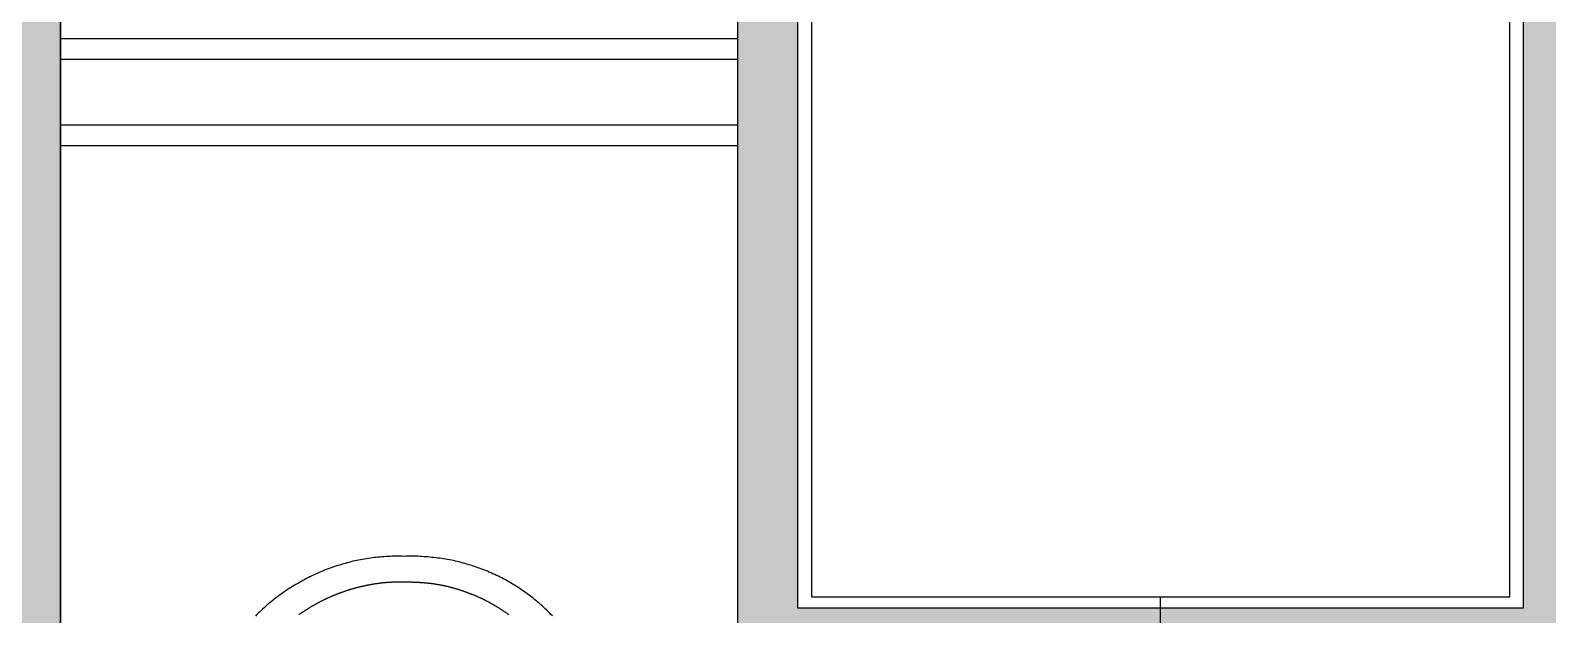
# Model space of a CAD drawing. Header units: millimetres. Extents: x 691 to 18605, y 670 to 10026.
# Drawn here: x 3279 to 3331.8, y 2076 to 2096.3 of the extents above; entities that cross this region are included whole.
import ezdxf

# ---------------------------------------------------------------- set-up
doc = ezdxf.new("R2010")
doc.units = ezdxf.units.MM

# ---------------------------------------------------------------- blocks, each defined once
blk = doc.blocks.new('BORNERA TIERRA')
at = {"true_color": 0x636466}
h = blk.add_hatch(color=251, dxfattribs=at)
h.dxf.hatch_style = 1
h.paths.add_polyline_path([(0, -30.69), (-4.29, -30.69), (-4.29, -22.11), (0, -22.11), (0, -18.606, -0.414214), (-3.756, -14.85, -0.414214), (0, -11.094), (0, -9.451), (-5, -9.451), (-5, -43.349), (0, -43.349), (0, -41.706, -0.414214), (-3.756, -37.95, -0.414214), (0, -34.194)])
h.paths.add_polyline_path([(0, -4.558), (-5, -4.558), (-5, -8.539), (0, -8.539)])
h.paths.add_polyline_path([(0, 0), (-5, 0), (-5, -3.3), (0, -3.3)])
h.paths.add_polyline_path([(0, -44.261), (-5, -44.261), (-5, -48.242), (0, -48.242)])
h.paths.add_polyline_path([(0, -49.5), (-5, -49.5), (-5, -52.8), (0, -52.8)])
h = blk.add_hatch(color=251, dxfattribs=at)
h.dxf.hatch_style = 1
h.paths.add_polyline_path([(5, 0), (0, 0), (0, -3.3), (5, -3.3)])
h.paths.add_polyline_path([(5, -4.558), (0, -4.558), (0, -8.539), (5, -8.539)])
h.paths.add_polyline_path([(5, -9.451), (0, -9.451), (0, -11.094, -0.414214), (3.756, -14.85, -0.414214), (0, -18.606), (0, -22.11), (4.29, -22.11), (4.29, -30.69), (0, -30.69), (0, -34.194, -0.414214), (3.756, -37.95, -0.414214), (0, -41.706), (0, -43.349), (5, -43.349)])
h.paths.add_polyline_path([(5, -44.261), (0, -44.261), (0, -48.242), (5, -48.242)])
h.paths.add_polyline_path([(5, -49.5), (0, -49.5), (0, -52.8), (5, -52.8)])
at = {"color": 250, "linetype": 'Continuous'}
for p, q in [((-5, 0), (-5, -52.8)), ((5, 0), (5, -52.8))]:
    blk.add_line(p, q, dxfattribs=at)
at = {"color": 3, "linetype": 'Continuous'}
for p, q in [((-4.29, -22.11), (-4.29, -30.69)), ((4.29, -30.69), (4.29, -22.11)), ((-4.29, -30.69), (4.29, -30.69))]:
    blk.add_line(p, q, dxfattribs=at)
at = {"color": 253, "linetype": 'Continuous'}
for p, q in [((-4.125, -22.242), (-4.125, -30.558)), ((4.125, -30.558), (4.125, -22.242)), ((-4.125, -30.558), (4.125, -30.558))]:
    blk.add_line(p, q, dxfattribs=at)
at = {"color": 250, "linetype": 'Continuous'}
blk.add_lwpolyline([(0, -52.8), (0, -30.558)], dxfattribs=at)
blk = doc.blocks.new('FRENO DE BORNERA')
at = {"color": 251, "linetype": 'Continuous', "true_color": 0x636466}
for p, q in [((-4, -20.054), (4, -20.054)), ((-4, -20.054), (4, -20.054)), ((-4, -20.3), (4, -20.3)), ((-4, -21.077), (4, -21.077)), ((-4, -21.322), (4, -21.322)), ((-4, -21.322), (4, -21.322))]:
    blk.add_line(p, q, dxfattribs=at)
at = {"color": 9, "linetype": 'Continuous', "true_color": 0xc7c8ca}
blk.add_lwpolyline([(-4, 0), (4, 0), (4, -45), (-4, -45)], close=True, dxfattribs=at)
at = {"color": 9, "true_color": 0xc7c8ca}
blk.add_lwpolyline([(1.814, -26.883), (1.796, -26.866), (1.781, -26.85), (1.763, -26.833), (1.747, -26.817), (1.73, -26.8), (1.713, -26.784), (1.696, -26.768), (1.679, -26.754), (1.66, -26.738), (1.643, -26.722), (1.624, -26.708), (1.607, -26.693), (1.589, -26.679), (1.57, -26.664), (1.552, -26.649), (1.533, -26.635), (1.515, -26.622), (1.495, -26.607), (1.476, -26.594), (1.457, -26.581), (1.438, -26.567), (1.418, -26.554), (1.398, -26.542), (1.379, -26.529), (1.359, -26.517), (1.339, -26.505), (1.319, -26.493), (1.299, -26.481), (1.278, -26.47), (1.258, -26.459), (1.237, -26.447), (1.216, -26.436), (1.195, -26.426), (1.175, -26.415), (1.154, -26.406), (1.133, -26.395), (1.111, -26.386), (1.089, -26.376), (1.068, -26.366), (1.047, -26.357), (1.024, -26.349), (1.003, -26.34), (0.98, -26.332), (0.959, -26.324), (0.937, -26.316), (0.914, -26.308), (0.893, -26.3), (0.871, -26.292), (0.848, -26.286), (0.826, -26.279), (0.803, -26.272), (0.781, -26.266), (0.758, -26.259), (0.736, -26.254), (0.712, -26.247), (0.689, -26.242), (0.667, -26.237), (0.645, -26.231), (0.621, -26.226), (0.598, -26.222), (0.574, -26.218), (0.552, -26.214), (0.528, -26.21), (0.506, -26.206), (0.482, -26.202), (0.459, -26.2), (0.436, -26.196), (0.413, -26.193), (0.389, -26.192), (0.365, -26.189), (0.343, -26.187), (0.319, -26.185), (0.295, -26.184), (0.272, -26.183), (0.249, -26.181), (0.225, -26.18), (0.201, -26.18), (0.178, -26.18), (0.155, -26.18), (0.131, -26.18), (0.108, -26.18), (0.084, -26.18), (0.061, -26.181), (0.037, -26.18), (0.014, -26.18), (-0.01, -26.18), (-0.033, -26.18), (-0.056, -26.18), (-0.08, -26.18), (-0.103, -26.181), (-0.126, -26.181), (-0.15, -26.183), (-0.174, -26.184), (-0.197, -26.185), (-0.22, -26.188), (-0.244, -26.191), (-0.267, -26.192), (-0.29, -26.194), (-0.313, -26.198), (-0.337, -26.201), (-0.359, -26.204), (-0.383, -26.208), (-0.406, -26.212), (-0.429, -26.216), (-0.452, -26.22), (-0.476, -26.225), (-0.498, -26.23), (-0.521, -26.234), (-0.544, -26.239), (-0.567, -26.245), (-0.589, -26.251), (-0.612, -26.257), (-0.634, -26.263), (-0.657, -26.27), (-0.679, -26.276), (-0.702, -26.283), (-0.724, -26.29), (-0.747, -26.298), (-0.769, -26.306), (-0.792, -26.312), (-0.813, -26.32), (-0.835, -26.329), (-0.858, -26.337), (-0.879, -26.345), (-0.901, -26.354), (-0.923, -26.364), (-0.944, -26.373), (-0.966, -26.382), (-0.987, -26.392), (-1.009, -26.402), (-1.03, -26.411), (-1.051, -26.422), (-1.072, -26.433), (-1.093, -26.443), (-1.113, -26.454), (-1.134, -26.466), (-1.155, -26.476), (-1.175, -26.488), (-1.195, -26.5), (-1.216, -26.512), (-1.236, -26.524), (-1.256, -26.536), (-1.276, -26.549), (-1.296, -26.561), (-1.315, -26.574), (-1.335, -26.587), (-1.354, -26.6), (-1.374, -26.614), (-1.392, -26.627), (-1.412, -26.641), (-1.43, -26.655), (-1.449, -26.669), (-1.468, -26.684), (-1.486, -26.698), (-1.505, -26.713), (-1.523, -26.727), (-1.54, -26.742), (-1.559, -26.758), (-1.576, -26.774), (-1.593, -26.788), (-1.612, -26.804), (-1.629, -26.82), (-1.645, -26.836), (-1.662, -26.853), (-1.679, -26.869), (-1.695, -26.886)], dxfattribs=at)
at = {"color": 251, "true_color": 0x636466}
for points in [[(0.061, -26.484, 0), (0.055, -26.484, 0), (0.049, -26.484, 0), (0.043, -26.484, 0), (0.036, -26.484, 0), (0.031, -26.484, 0), (0.024, -26.484, 0), (0.019, -26.485, 0), (0.012, -26.485, 0), (0.007, -26.485, 0), (0, -26.485, 0), (-0.005, -26.485, 0), (-0.011, -26.485, 0), (-0.018, -26.485, 0), (-0.023, -26.485, 0), (-0.03, -26.485, 0), (-0.035, -26.485, 0), (-0.042, -26.485, 0), (-0.047, -26.485, 0), (-0.054, -26.485, 0), (-0.059, -26.485, 0), (-0.066, -26.487, 0), (-0.072, -26.487, 0), (-0.078, -26.487, 0), (-0.084, -26.487, 0), (-0.089, -26.487, 0), (-0.096, -26.488, 0), (-0.101, -26.488, 0), (-0.108, -26.488, 0), (-0.113, -26.488, 0), (-0.12, -26.489, 0), (-0.125, -26.489, 0), (-0.132, -26.489, 0), (-0.138, -26.491, 0), (-0.144, -26.491, 0), (-0.15, -26.491, 0), (-0.156, -26.492, 0), (-0.162, -26.492, 0), (-0.167, -26.493, 0), (-0.174, -26.493, 0), (-0.179, -26.495, 0), (-0.186, -26.495, 0), (-0.191, -26.495, 0), (-0.198, -26.496, 0), (-0.203, -26.496, 0), (-0.21, -26.497, 0), (-0.215, -26.499, 0), (-0.222, -26.499, 0), (-0.228, -26.5, 0), (-0.234, -26.5, 0), (-0.24, -26.501, 0), (-0.246, -26.501, 0), (-0.252, -26.503, 0), (-0.257, -26.504, 0), (-0.264, -26.504, 0), (-0.269, -26.505, 0), (-0.276, -26.507, 0), (-0.281, -26.507, 0), (-0.288, -26.508, 0), (-0.293, -26.509, 0), (-0.3, -26.509, 0), (-0.305, -26.511, 0), (-0.312, -26.512, 0), (-0.317, -26.513, 0), (-0.324, -26.513, 0), (-0.329, -26.515, 0), (-0.335, -26.516, 0), (-0.341, -26.517, 0), (-0.347, -26.518, 0), (-0.353, -26.52, 0), (-0.359, -26.52, 0), (-0.365, -26.521, 0), (-0.37, -26.522, 0), (-0.376, -26.524, 0), (-0.382, -26.525, 0), (-0.388, -26.526, 0), (-0.394, -26.528, 0), (-0.4, -26.529, 0), (-0.406, -26.53, 0), (-0.412, -26.532, 0), (-0.417, -26.533, 0), (-0.424, -26.534, 0), (-0.429, -26.536, 0), (-0.435, -26.537, 0), (-0.441, -26.538, 0), (-0.447, -26.54, 0), (-0.453, -26.541, 0), (-0.458, -26.542, 0), (-0.465, -26.544, 0), (-0.47, -26.545, 0), (-0.476, -26.546, 0), (-0.482, -26.548, 0), (-0.488, -26.549, 0), (-0.494, -26.55, 0), (-0.499, -26.553, 0), (-0.506, -26.554, 0), (-0.511, -26.556, 0), (-0.517, -26.557, 0), (-0.523, -26.558, 0), (-0.529, -26.561, 0), (-0.534, -26.562, 0), (-0.54, -26.563, 0), (-0.546, -26.565, 0), (-0.552, -26.567, 0), (-0.558, -26.569, 0), (-0.563, -26.57, 0), (-0.57, -26.573, 0), (-0.575, -26.574, 0), (-0.58, -26.575, 0), (-0.587, -26.578, 0), (-0.592, -26.579, 0), (-0.599, -26.581, 0), (-0.604, -26.583, 0), (-0.609, -26.585, 0), (-0.616, -26.586, 0), (-0.621, -26.589, 0), (-0.626, -26.59, 0), (-0.633, -26.593, 0), (-0.638, -26.594, 0), (-0.644, -26.597, 0), (-0.649, -26.598, 0), (-0.655, -26.6, 0), (-0.661, -26.602, 0), (-0.666, -26.604, 0), (-0.673, -26.606, 0), (-0.678, -26.608, 0), (-0.683, -26.61, 0), (-0.69, -26.612, 0), (-0.695, -26.614, 0), (-0.7, -26.616, 0), (-0.706, -26.619, 0), (-0.712, -26.62, 0), (-0.718, -26.623, 0), (-0.723, -26.624, 0), (-0.728, -26.627, 0), (-0.735, -26.63, 0), (-0.74, -26.631, 0), (-0.745, -26.634, 0), (-0.751, -26.636, 0), (-0.757, -26.638, 0), (-0.763, -26.64, 0), (-0.768, -26.643, 0), (-0.773, -26.645, 0), (-0.778, -26.647, 0), (-0.785, -26.649, 0), (-0.79, -26.652, 0), (-0.796, -26.655, 0), (-0.801, -26.657, 0), (-0.806, -26.659, 0), (-0.813, -26.661, 0), (-0.818, -26.664, 0), (-0.823, -26.667, 0), (-0.829, -26.669, 0), (-0.834, -26.672, 0), (-0.839, -26.675, 0), (-0.846, -26.676, 0), (-0.851, -26.679, 0), (-0.857, -26.681, 0), (-0.862, -26.684, 0), (-0.867, -26.686, 0), (-0.872, -26.689, 0), (-0.878, -26.692, 0), (-0.883, -26.694, 0), (-0.89, -26.697, 0), (-0.895, -26.7, 0), (-0.9, -26.702, 0), (-0.905, -26.705, 0), (-0.911, -26.708, 0), (-0.916, -26.71, 0), (-0.921, -26.713, 0), (-0.927, -26.716, 0), (-0.932, -26.718, 0), (-0.937, -26.722, 0), (-0.942, -26.725, 0), (-0.948, -26.727, 0), (-0.953, -26.73, 0), (-0.958, -26.733, 0), (-0.964, -26.735, 0), (-0.969, -26.738, 0), (-0.974, -26.742, 0), (-0.98, -26.745, 0), (-0.985, -26.747, 0), (-0.99, -26.75, 0), (-0.995, -26.753, 0), (-1.001, -26.757, 0), (-1.006, -26.759, 0), (-1.011, -26.762, 0), (-1.017, -26.764, 0), (-1.022, -26.768, 0), (-1.027, -26.771, 0), (-1.032, -26.774, 0), (-1.038, -26.778, 0), (-1.043, -26.78, 0), (-1.048, -26.783, 0), (-1.054, -26.787, 0), (-1.058, -26.79, 0), (-1.063, -26.792, 0), (-1.068, -26.796, 0), (-1.073, -26.799, 0), (-1.079, -26.803, 0), (-1.084, -26.805, 0), (-1.089, -26.808, 0), (-1.095, -26.812, 0), (-1.099, -26.815, 0), (-1.104, -26.819, 0), (-1.109, -26.821, 0), (-1.114, -26.825, 0), (-1.12, -26.828, 0), (-1.124, -26.832, 0), (-1.129, -26.835, 0), (-1.134, -26.839, 0), (-1.14, -26.841, 0), (-1.145, -26.845, 0), (-1.149, -26.849, 0), (-1.154, -26.852, 0), (-1.159, -26.856, 0), (-1.165, -26.858, 0), (-1.169, -26.862, 0), (-1.174, -26.866, 0), (-1.179, -26.869, 0), (-1.184, -26.873, 0)], [(1.299, -26.872, 0), (1.294, -26.868, 0), (1.289, -26.864, 0), (1.283, -26.861, 0), (1.279, -26.857, 0), (1.274, -26.853, 0), (1.269, -26.85, 0), (1.265, -26.846, 0), (1.259, -26.844, 0), (1.254, -26.84, 0), (1.249, -26.836, 0), (1.245, -26.833, 0), (1.24, -26.829, 0), (1.234, -26.827, 0), (1.229, -26.823, 0), (1.224, -26.82, 0), (1.22, -26.816, 0), (1.215, -26.813, 0), (1.209, -26.809, 0), (1.204, -26.807, 0), (1.199, -26.803, 0), (1.193, -26.8, 0), (1.189, -26.796, 0), (1.184, -26.794, 0), (1.179, -26.79, 0), (1.174, -26.787, 0), (1.168, -26.784, 0), (1.163, -26.78, 0), (1.158, -26.778, 0), (1.154, -26.775, 0), (1.148, -26.771, 0), (1.143, -26.768, 0), (1.138, -26.764, 0), (1.133, -26.762, 0), (1.127, -26.759, 0), (1.122, -26.757, 0), (1.117, -26.753, 0), (1.111, -26.75, 0), (1.106, -26.747, 0), (1.101, -26.745, 0), (1.095, -26.741, 0), (1.09, -26.738, 0), (1.085, -26.735, 0), (1.08, -26.733, 0), (1.074, -26.729, 0), (1.069, -26.726, 0), (1.064, -26.723, 0), (1.058, -26.721, 0), (1.053, -26.718, 0), (1.048, -26.716, 0), (1.043, -26.713, 0), (1.037, -26.71, 0), (1.032, -26.706, 0), (1.027, -26.704, 0), (1.021, -26.701, 0), (1.016, -26.698, 0), (1.011, -26.696, 0), (1.006, -26.693, 0), (1, -26.69, 0), (0.994, -26.688, 0), (0.988, -26.685, 0), (0.983, -26.682, 0), (0.978, -26.68, 0), (0.973, -26.677, 0), (0.967, -26.675, 0), (0.962, -26.673, 0), (0.957, -26.671, 0), (0.95, -26.668, 0), (0.945, -26.665, 0), (0.939, -26.663, 0), (0.934, -26.66, 0), (0.929, -26.657, 0), (0.924, -26.656, 0), (0.917, -26.653, 0), (0.912, -26.651, 0), (0.906, -26.648, 0), (0.901, -26.645, 0), (0.896, -26.644, 0), (0.891, -26.641, 0), (0.884, -26.639, 0), (0.879, -26.636, 0), (0.873, -26.635, 0), (0.868, -26.632, 0), (0.861, -26.63, 0), (0.856, -26.628, 0), (0.851, -26.626, 0), (0.846, -26.623, 0), (0.839, -26.622, 0), (0.834, -26.619, 0), (0.828, -26.616, 0), (0.823, -26.615, 0), (0.816, -26.612, 0), (0.811, -26.611, 0), (0.806, -26.608, 0), (0.801, -26.606, 0), (0.794, -26.604, 0), (0.789, -26.602, 0), (0.783, -26.6, 0), (0.777, -26.598, 0), (0.771, -26.597, 0), (0.766, -26.594, 0), (0.76, -26.593, 0), (0.754, -26.59, 0), (0.749, -26.589, 0), (0.742, -26.587, 0), (0.737, -26.585, 0), (0.732, -26.583, 0), (0.725, -26.581, 0), (0.72, -26.579, 0), (0.715, -26.578, 0), (0.708, -26.575, 0), (0.703, -26.574, 0), (0.697, -26.573, 0), (0.691, -26.57, 0), (0.686, -26.569, 0), (0.68, -26.567, 0), (0.674, -26.565, 0), (0.668, -26.563, 0), (0.662, -26.562, 0), (0.656, -26.561, 0), (0.651, -26.558, 0), (0.645, -26.557, 0), (0.639, -26.556, 0), (0.633, -26.554, 0), (0.627, -26.552, 0), (0.622, -26.55, 0), (0.615, -26.549, 0), (0.61, -26.548, 0), (0.604, -26.546, 0), (0.598, -26.545, 0), (0.593, -26.544, 0), (0.586, -26.541, 0), (0.581, -26.54, 0), (0.574, -26.538, 0), (0.569, -26.537, 0), (0.563, -26.536, 0), (0.557, -26.534, 0), (0.552, -26.533, 0), (0.545, -26.532, 0), (0.54, -26.53, 0), (0.533, -26.529, 0), (0.528, -26.528, 0), (0.522, -26.526, 0), (0.516, -26.525, 0), (0.51, -26.524, 0), (0.504, -26.524, 0), (0.498, -26.522, 0), (0.492, -26.521, 0), (0.486, -26.52, 0), (0.481, -26.518, 0), (0.475, -26.517, 0), (0.469, -26.516, 0), (0.463, -26.516, 0), (0.457, -26.515, 0), (0.451, -26.513, 0), (0.445, -26.512, 0), (0.44, -26.512, 0), (0.433, -26.511, 0), (0.428, -26.509, 0), (0.421, -26.508, 0), (0.416, -26.508, 0), (0.409, -26.507, 0), (0.404, -26.507, 0), (0.397, -26.505, 0), (0.392, -26.504, 0), (0.385, -26.504, 0), (0.38, -26.503, 0), (0.373, -26.503, 0), (0.368, -26.501, 0), (0.362, -26.501, 0), (0.355, -26.5, 0), (0.35, -26.5, 0), (0.343, -26.499, 0), (0.338, -26.499, 0), (0.331, -26.497, 0), (0.326, -26.497, 0), (0.319, -26.496, 0), (0.314, -26.496, 0), (0.307, -26.496, 0), (0.302, -26.495, 0), (0.295, -26.495, 0), (0.29, -26.493, 0), (0.283, -26.493, 0), (0.278, -26.493, 0), (0.272, -26.492, 0), (0.266, -26.492, 0), (0.26, -26.492, 0), (0.253, -26.492, 0), (0.248, -26.491, 0), (0.241, -26.491, 0), (0.236, -26.491, 0), (0.229, -26.491, 0), (0.224, -26.489, 0), (0.217, -26.489, 0), (0.212, -26.489, 0), (0.205, -26.489, 0), (0.199, -26.489, 0), (0.194, -26.488, 0), (0.187, -26.488, 0), (0.182, -26.488, 0), (0.175, -26.488, 0), (0.17, -26.488, 0), (0.163, -26.488, 0), (0.158, -26.487, 0), (0.151, -26.487, 0), (0.146, -26.487, 0), (0.139, -26.487, 0), (0.133, -26.487, 0), (0.127, -26.487, 0), (0.121, -26.487, 0), (0.116, -26.485, 0), (0.109, -26.485, 0), (0.104, -26.485, 0), (0.097, -26.485, 0), (0.09, -26.485, 0), (0.085, -26.485, 0), (0.078, -26.485, 0), (0.073, -26.485, 0), (0.067, -26.485, 0), (0.061, -26.484, 0)]]:
    blk.add_polyline3d(points, dxfattribs=at)

msp = doc.modelspace()

# ---------------------------------------------------------------- block references
at = {"color": 0, "xscale": 2.941853874870019, "yscale": 2.941853874870019, "zscale": 2.941853874870019}
for name, p in [('BORNERA TIERRA', (3265.353, 2166.534)), ('BORNERA TIERRA', (3318.306, 2166.534)), ('FRENO DE BORNERA', (3291.829, 2155.061))]:
    msp.add_blockref(name, p, dxfattribs=at)

doc.saveas('drawing.dxf')
